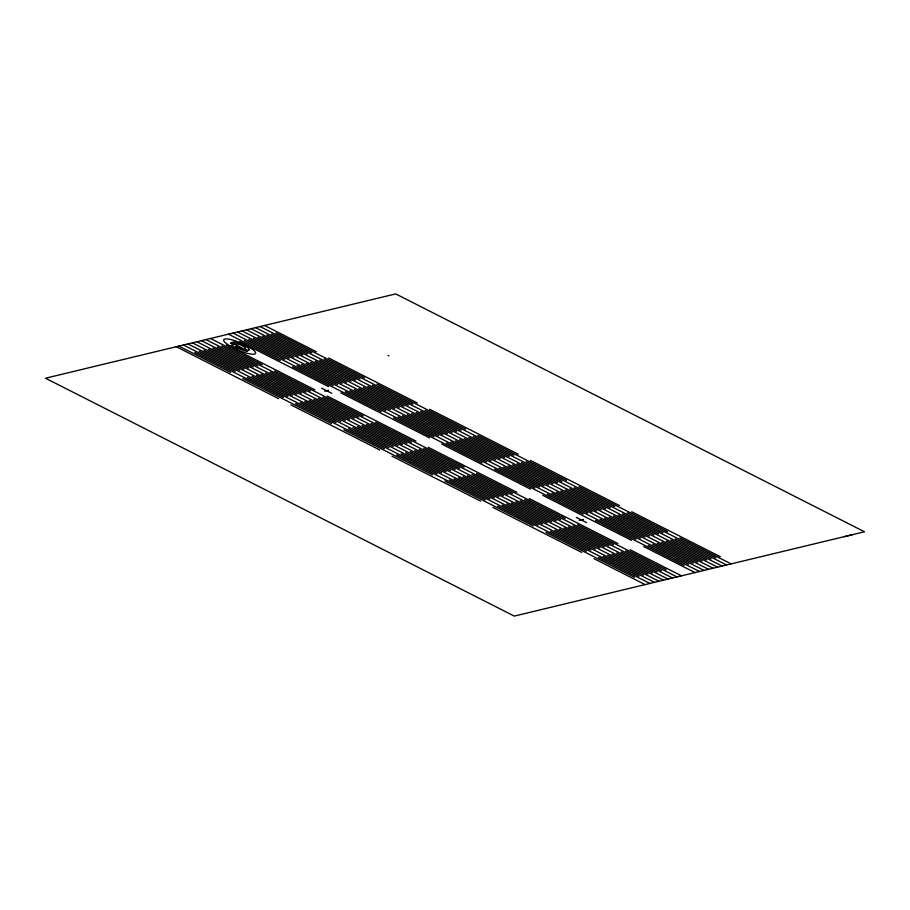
<?xml version="1.0" encoding="UTF-8"?>
<svg xmlns="http://www.w3.org/2000/svg" width="910" height="910" viewBox="0 0 910 910"><rect width="100%" height="100%" fill="white"/><g stroke="black" fill="none" stroke-linecap="round" stroke-linejoin="round"><path stroke-width="1.36" d="M264.548 325.473L45.5 378.219L514.275 616.093L864.5 531.781L395.725 293.907L264.548 325.473L316.305 351.738M844.298 536.684L852.204 534.739M324.631 391.22L328.555 390.265M579.397 520.497L583.492 519.508M248.749 350.088L247.179 350.441L243.937 348.803L245.211 348.507A5.278 1.16 23.2 0 0 242.629 345.936A5.278 1.16 23.2 0 0 236.441 343.912L234.723 344.094L231.538 342.478L234.006 342.171M388.115 355.423L388.934 355.833M328.624 357.983L417.337 402.993M429.634 409.238L518.234 454.204M530.553 460.449L619.391 505.505M631.677 511.738L720.288 556.704M275.889 332.901L364.58 377.912M376.888 384.156L465.59 429.167M477.818 435.378L566.509 480.378M578.942 486.668L667.633 531.667M679.861 537.878L731.105 563.881M260.067 326.565L311.823 352.83M324.131 359.075L412.833 404.085M425.141 410.33L513.752 455.296M526.071 461.541L614.762 506.551M627.195 512.83L715.806 557.796M271.373 333.993L360.064 378.992M372.383 385.248L461.074 430.248M473.302 436.459L562.005 481.47M574.312 487.714L663.003 532.725M675.243 538.925L726.567 564.973M255.551 327.646L307.307 353.91M319.626 360.155L408.317 405.166M420.636 411.422L509.236 456.376M521.555 462.633L610.246 507.632M622.565 513.888L711.176 558.842M266.869 335.073L355.56 380.084M367.879 386.329L456.57 431.34M468.798 437.539L557.489 482.55M569.808 488.795L658.499 533.806M670.727 540.017L722.062 566.054M251.046 328.738L302.802 354.991M315.122 361.247L403.812 406.258M416.132 412.503L504.732 457.468M517.051 463.713L605.741 508.724M618.061 514.969L706.66 559.934M262.364 336.165L351.055 381.165M363.363 387.421L452.065 432.421M464.293 438.631L552.984 483.631M565.303 489.887L653.994 534.887M666.222 541.097L717.546 567.146M246.542 329.818L298.298 356.083M310.606 362.328L399.308 407.339M411.616 413.584L500.227 458.549M512.535 464.805L601.237 509.805M613.545 516.061L702.156 561.015M257.849 337.246L346.539 382.257M358.858 388.502L447.549 433.513M459.777 439.712L548.48 484.723M560.788 490.968L649.478 535.979M661.718 542.178L713.042 568.227M242.026 330.899L293.782 357.164M306.101 363.42L394.792 408.419M407.111 414.676L495.711 459.641M508.03 465.886L596.721 510.897M609.04 517.142L697.652 562.107M253.344 338.327L342.035 383.337M354.354 389.582L443.045 434.593M455.273 440.804L543.964 485.803M556.283 492.06L644.974 537.059M657.202 543.27L708.537 569.319M237.521 331.991L289.278 358.256M301.597 364.5L390.288 409.511M402.595 415.756L491.207 460.722M503.526 466.966L592.217 511.977M604.536 518.222L693.136 563.188M248.828 339.419L337.53 384.418M349.838 390.674L438.54 435.685M450.768 441.885L539.459 486.896M551.779 493.14L640.469 538.151M652.697 544.351L704.021 570.399M233.017 333.071L284.773 359.336M297.081 365.592L385.772 410.592M398.091 416.848L486.702 461.802M499.01 468.058L587.712 513.058M600.02 519.314L688.631 564.28M244.324 340.499L333.014 385.51M345.334 391.755L434.024 436.766M446.253 442.965L534.943 487.976M547.263 494.232L635.954 539.232M648.182 545.443L699.517 571.491M228.501 334.163L280.257 360.428M292.576 366.673L381.267 411.684M393.586 417.929L482.186 462.894M494.505 469.139L583.196 514.15M595.515 520.395L684.127 565.36M239.819 341.591L328.51 386.591M340.829 392.847L429.52 437.846M441.748 444.057L530.439 489.068M542.758 495.313L631.449 540.324M643.677 546.523L695.012 572.572M321.583 388.138L331.775 393.313M576.348 517.415L586.54 522.59M226.294 344.845L314.985 389.855M327.304 396.1L415.995 441.111M428.223 447.31L516.914 492.321M529.233 498.566L617.924 543.577M630.152 549.776L681.488 575.825M210.472 338.497L262.228 364.762M274.547 371.018L363.238 416.018M375.546 422.274L464.157 467.228M476.476 473.484L565.167 518.495M577.486 524.74L666.086 569.705M221.778 345.925L310.481 390.936M322.788 397.181L411.479 442.192M423.719 448.402L512.41 493.402M524.717 499.658L613.42 544.658M625.648 550.868L676.972 576.917M205.956 339.589L257.712 365.854M270.031 372.099L358.722 417.11M371.041 423.355L459.652 468.32M471.96 474.565L560.662 519.576M572.97 525.821L661.581 570.786M217.274 347.017L305.965 392.017M318.284 398.273L406.975 443.272M419.203 449.483L507.894 494.494M520.213 500.739L608.904 545.75M621.132 551.949L672.467 577.998M201.451 340.67L253.207 366.935M265.527 373.191L354.217 418.19M366.537 424.447L455.137 469.401M467.456 475.657L556.146 520.657M568.466 526.913L657.065 571.878M212.769 348.098L301.46 393.109M313.779 399.353L402.47 444.364M414.698 450.564L503.389 495.575M515.708 501.82L604.399 546.83M616.627 553.041L667.963 579.09M196.947 341.762L248.703 368.027M261.011 374.272L349.713 419.283M362.021 425.527L450.632 470.493M462.951 476.738L551.642 521.749M563.961 527.993L652.561 572.959M208.254 349.19L296.956 394.189M309.263 400.445L397.954 445.445M410.183 451.656L498.885 496.655M511.192 502.911L599.895 547.911M612.123 554.122L663.447 580.17M192.431 342.842L244.187 369.107M345.197 420.363L256.427 375.307M357.516 426.608L446.127 471.573M547.126 522.829L458.356 477.773M559.445 529.085L648.057 574.039M203.749 350.27L292.44 395.281M304.759 401.526L393.291 446.435M405.678 452.736L494.369 497.747M506.688 503.992L595.379 549.003M607.607 555.202L658.942 581.251M187.938 343.923L239.694 370.188M340.693 421.444L251.922 376.387M453.931 478.91L542.622 523.921M554.941 530.166L643.541 575.131M199.244 351.351L287.856 396.316M401.173 453.828L489.864 498.828M502.183 505.084L590.874 550.084M603.103 556.294L654.438 582.343M183.433 345.015L235.189 371.269M247.418 377.479L336.108 422.479M538.117 525.002L449.347 479.945M550.425 531.247L639.036 576.212M194.74 352.432L283.351 397.397M295.659 403.642L384.361 448.653M396.669 454.898L485.28 499.863M497.668 506.165L586.37 551.176M598.598 557.375L649.922 583.424M178.929 346.096L230.674 372.361M242.902 378.56L331.593 423.571M343.912 429.816L432.603 474.827M444.831 481.026L533.26 525.9M545.92 532.339L634.532 577.304M176.017 346.562L278.653 398.671M290.973 404.916L379.686 449.927M391.983 456.172L480.582 501.137M492.901 507.382L581.74 552.427M594.025 558.672L645.099 584.595M441.612 472.665L352.932 427.643M437.107 473.746L348.428 428.735M388.775 447.527L300.175 402.561M233.984 342.16A9.066 1.991 23.2 0 1 244.722 345.8A9.066 1.991 23.2 0 1 248.76 350.088M231.709 342.82L230.412 343.127L233.87 344.879L231.072 345.561L233.745 346.915L246.155 351.294L247.691 350.919L231.709 342.82M236.805 346.369L235.462 346.699L241.958 348.985L236.805 346.369M230.389 346.198A17.301 3.799 23.2 0 0 255.573 353.41A17.301 3.799 23.2 0 0 233.051 340.158A17.301 3.799 23.2 0 0 230.389 346.198"/></g></svg>
